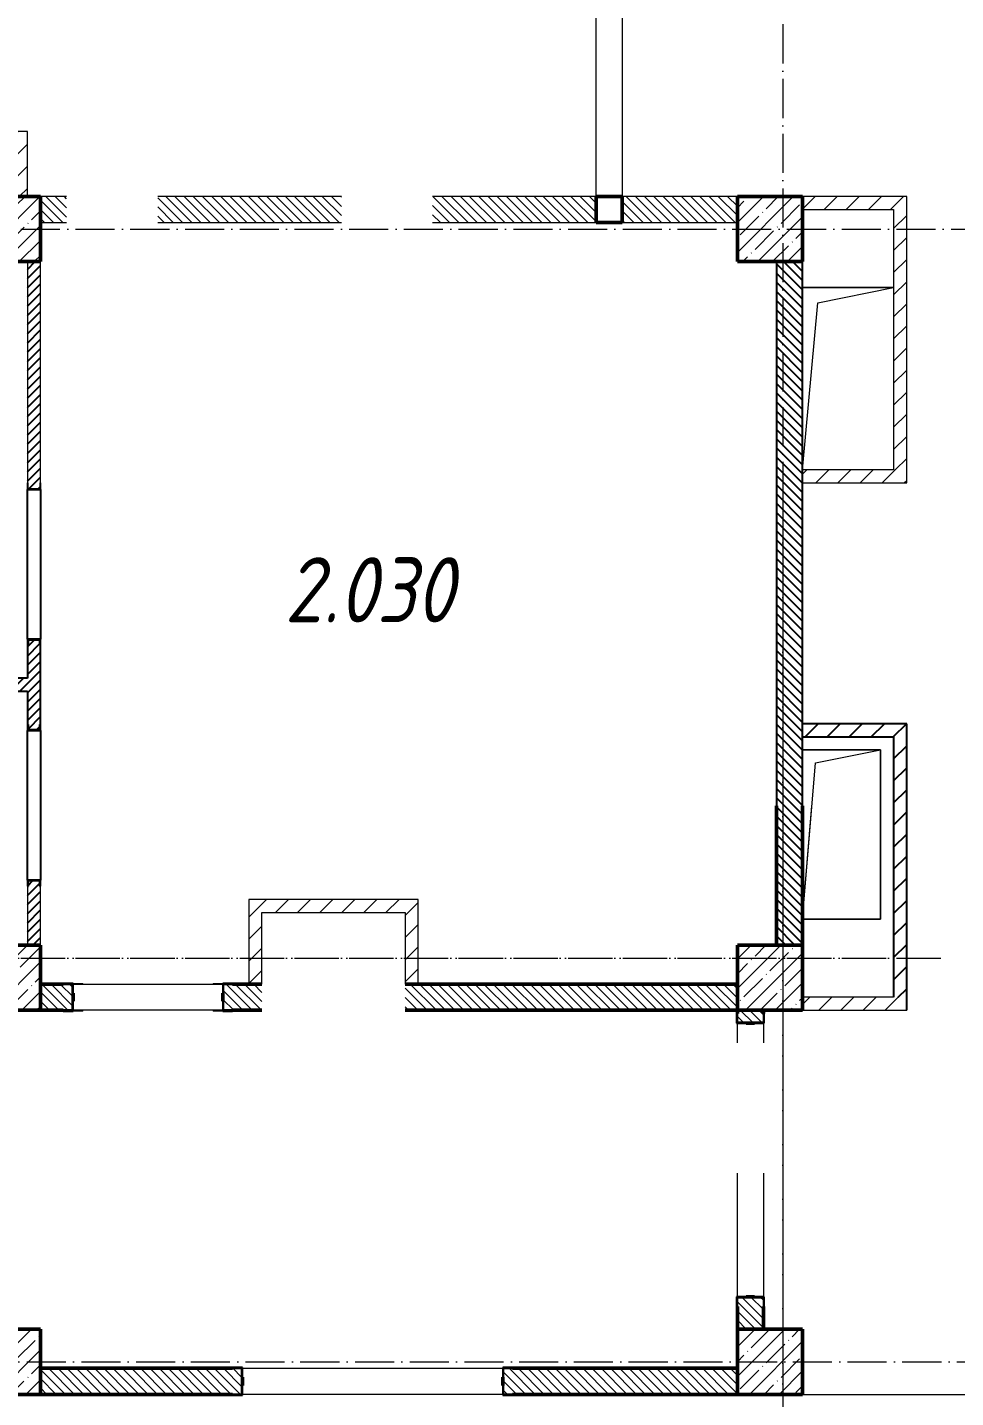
# Model space of a CAD drawing. Header units: millimetres. Extents: x -401725 to 250493, y 305116 to 802890.
# Drawn here: x 67708 to 74834, y 501972 to 512496 of the extents above; entities that cross this region are included whole.
import ezdxf

# ---------------------------------------------------------------- set-up
doc = ezdxf.new("R2010")
doc.units = ezdxf.units.MM
doc.linetypes.add('50_200_ШТРИХ_1Т_ш5_п1_п1_', pattern=[700, 500, -100, 0, -100])
for name, color, linetype, lineweight in [('A-FLOR-____-OTLN', 7, 'Continuous', 9), ('A-GENM-____-MCUT', 7, 'Continuous', 25), ('A-GENM-____-OTLN', 7, 'Continuous', 9), ('A-GENM-____-OTLN-1', 7, 'Continuous', 25), ('A-WALL-____-MCUT', 7, 'Continuous', 13), ('A-WALL-____-MCUT-2', 7, 'Continuous', 50), ('A-WALL-____-PATT-1', 7, 'Continuous', 9), ('A-WALL-FNSH-MCUT-1', 7, 'Continuous', 9), ('I-WALL-____-OTLN', 7, 'Continuous', 9), ('S-COLS-____-MCUT', 7, 'Continuous', 50), ('S-COLS-____-OTLN', 7, 'Continuous', 9), ('S-GRID-____-OTLN-1', 7, '50_200_ШТРИХ_1Т_ш5_п1_п1_', 9)]:
    doc.layers.add(name, color=color, linetype=linetype, lineweight=lineweight)
doc.styles.add('ISOCPEUR_I_2', font='isocpeui.ttf', dxfattribs={"width": 0.85, "height": 2.3})
pattern_1 = [(45, (-89000, -46181.04), (-114.04925, 114.04925), []), (45, (-88885.95, -46181.04), (-114.04925, 114.04925), [201.613, -40.323, 3.353, -36.97])]
pattern_2 = [(45, (-83150, -46181.04), (-114.04925, 114.04925), []), (45, (-83035.95, -46181.04), (-114.04925, 114.04925), [201.613, -40.323, 3.353, -36.97])]
pattern_3 = [(135, (-15591.663, 459015.94), (-35.35534, -35.35534), [])]
pattern_4 = [(45, (-15591.663, 459015.94), (-35.35534, 35.35534), [])]
pattern_5 = [(45, (-83150, -43231.04), (-114.04925, 114.04925), []), (45, (-83035.95, -43231.04), (-114.04925, 114.04925), [201.613, -40.323, 3.353, -36.97])]
pattern_6 = [(45, (-89000, -43231.04), (-114.04925, 114.04925), []), (45, (-88885.95, -43231.04), (-114.04925, 114.04925), [201.613, -40.323, 3.353, -36.97])]
pattern_7 = [(45, (-15591.66, 459015.94), (-84.85281, 84.85281), [])]
pattern_8 = [(135, (-15591.663, 459015.94), (-35.35534, -35.35534), [])]
pattern_9 = [(45, (-15591.66, 459015.94), (-84.85281, 84.85281), [])]

# ---------------------------------------------------------------- blocks, each defined once
blk = doc.blocks.new('BSC_Колонна _Прямоугольная - 500х500-V35-АР1_План отверстий 2 этажа в осях 1-64_Ю-ЯЯ')
at = {"layer": 'S-COLS-____-OTLN'}
h = blk.add_hatch(dxfattribs=at)
h.set_pattern_fill('FP_45', color=256, style=0, pattern_type=2)
h.set_pattern_definition([(45, (-89000, -51931.04), (-114.04925, 114.04925), []), (45, (-88885.95, -51931.04), (-114.04925, 114.04925), [201.613, -40.323, 3.353, -36.97])])
h.paths.add_polyline_path([(-250, -250), (250, -250), (250, 250), (-250, 250)], flags=0)
at = {"layer": 'S-COLS-____-MCUT'}
for p, q in [((250, 250), (-250, 250)), ((-250, 250), (-250, -250)), ((250, -250), (250, 250)), ((-250, -250), (250, -250))]:
    blk.add_line(p, q, dxfattribs=at)
blk = doc.blocks.new('BSC_Колонна _Прямоугольная - 500х500-V36-АР1_План отверстий 2 этажа в осях 1-64_Ю-ЯЯ')
at = {"layer": 'S-COLS-____-OTLN'}
h = blk.add_hatch(dxfattribs=at)
h.set_pattern_fill('FP_46', color=256, style=0, pattern_type=2)
h.set_pattern_definition([(45, (-83150, -51931.04), (-114.04925, 114.04925), []), (45, (-83035.95, -51931.04), (-114.04925, 114.04925), [201.613, -40.323, 3.353, -36.97])])
h.paths.add_polyline_path([(-250, -250), (250, -250), (250, 250), (-250, 250)], flags=0)
at = {"layer": 'S-COLS-____-MCUT'}
for p, q in [((250, 250), (-250, 250)), ((-250, 250), (-250, -250)), ((250, -250), (250, 250)), ((-250, -250), (250, -250))]:
    blk.add_line(p, q, dxfattribs=at)
blk = doc.blocks.new('BSC_Колонна _Прямоугольная - 500х500-V53-АР1_План отверстий 2 этажа в осях 1-64_Ю-ЯЯ')
at = {"layer": 'S-COLS-____-OTLN'}
h = blk.add_hatch(dxfattribs=at)
h.set_pattern_fill('FP_63', color=256, style=0, pattern_type=2)
h.set_pattern_definition(pattern_1)
h.paths.add_polyline_path([(-250, -250), (250, -250), (250, 250), (-250, 250)], flags=0)
at = {"layer": 'S-COLS-____-MCUT'}
for p, q in [((250, 250), (-250, 250)), ((-250, 250), (-250, -250)), ((250, -250), (250, 250)), ((-250, -250), (250, -250))]:
    blk.add_line(p, q, dxfattribs=at)
blk = doc.blocks.new('BSC_Колонна _Прямоугольная - 500х500-V54-АР1_План отверстий 2 этажа в осях 1-64_Ю-ЯЯ')
at = {"layer": 'S-COLS-____-OTLN'}
h = blk.add_hatch(dxfattribs=at)
h.set_pattern_fill('FP_64', color=256, style=0, pattern_type=2)
h.set_pattern_definition(pattern_2)
h.paths.add_polyline_path([(-250, -250), (250, -250), (250, 250), (-250, 250)], flags=0)
at = {"layer": 'S-COLS-____-MCUT'}
for p, q in [((250, 250), (-250, 250)), ((-250, 250), (-250, -250)), ((250, -250), (250, 250)), ((-250, -250), (250, -250))]:
    blk.add_line(p, q, dxfattribs=at)
blk = doc.blocks.new('BSC_Колонна _Прямоугольная - 500х500-V121-АР1_План отверстий 2 этажа в осях 1-64_Ю-ЯЯ')
at = {"layer": 'S-COLS-____-OTLN'}
h = blk.add_hatch(dxfattribs=at)
h.set_pattern_fill('FP_134', color=256, style=0, pattern_type=2)
h.set_pattern_definition(pattern_5)
h.paths.add_polyline_path([(-250, -250), (250, -250), (250, 250), (-250, 250)], flags=0)
at = {"layer": 'S-COLS-____-MCUT'}
for p, q in [((250, 250), (-250, 250)), ((-250, 250), (-250, -250)), ((250, -250), (250, 250)), ((-250, -250), (250, -250))]:
    blk.add_line(p, q, dxfattribs=at)
blk = doc.blocks.new('BSC_Колонна _Прямоугольная - 500х500-V122-АР1_План отверстий 2 этажа в осях 1-64_Ю-ЯЯ')
at = {"layer": 'S-COLS-____-OTLN'}
h = blk.add_hatch(dxfattribs=at)
h.set_pattern_fill('FP_135', color=256, style=0, pattern_type=2)
h.set_pattern_definition(pattern_6)
h.paths.add_polyline_path([(-250, -250), (250, -250), (250, 250), (-250, 250)], flags=0)
at = {"layer": 'S-COLS-____-MCUT'}
for p, q in [((250, 250), (-250, 250)), ((-250, 250), (-250, -250)), ((250, -250), (250, 250)), ((-250, -250), (250, -250))]:
    blk.add_line(p, q, dxfattribs=at)
blk = doc.blocks.new('154_Фахверк_СКБ_Швеллер - Тип_100_3960-28331862-АР1_План отверстий 2 этажа в осях 1-64_Ю-ЯЯ')
at = {"layer": 'A-GENM-____-MCUT'}
for p, q in [((175, 50), (125, 50)), ((125, 50), (125, -50)), ((128, 47), (175, 47)), ((128, -47), (128, 47)), ((175, 47), (175, 50)), ((125, -50), (175, -50)), ((175, -47), (128, -47)), ((175, -50), (175, -47))]:
    blk.add_line(p, q, dxfattribs=at)
blk = doc.blocks.new('154_Стойка_СКБ_Швеллер - СМ-2180_100-28278414-АР1_План отверстий 2 этажа в осях 1-64_Ю-ЯЯ')
at = {"layer": 'A-GENM-____-MCUT'}
for p, q in [((171, 50), (125, 50)), ((125, 50), (125, -50)), ((129.5, 42.4), (171, 42.4)), ((129.5, -42.4), (129.5, 42.4)), ((171, 42.4), (171, 50)), ((125, -50), (171, -50)), ((171, -42.4), (129.5, -42.4)), ((171, -50), (171, -42.4))]:
    blk.add_line(p, q, dxfattribs=at)
blk = doc.blocks.new('154_Стойка_СКБ_Уголок - СМ-2180_200-28268025-АР1_План отверстий 2 этажа в осях 1-64_Ю-ЯЯ')
at = {"layer": 'A-GENM-____-MCUT'}
for p, q in [((125, 156), (125, 81)), ((200, 156), (125, 156)), ((131, 81), (131, 150)), ((131, 150), (200, 150)), ((200, 150), (200, 156)), ((125, 81), (131, 81)), ((131, 19), (125, 19)), ((125, 19), (125, -56)), ((131, -50), (131, 19)), ((125, -56), (200, -56)), ((200, -50), (131, -50)), ((200, -56), (200, -50))]:
    blk.add_line(p, q, dxfattribs=at)
blk = doc.blocks.new('Фахверк_СКБ_Уголок - 200_3550-28267367-АР1_План отверстий 2 этажа в осях 1-64_Ю-ЯЯ')
at = {"layer": 'A-GENM-____-MCUT'}
for p, q in [((200, 156), (125, 156)), ((125, 156), (125, 81)), ((131, 81), (131, 150)), ((131, 150), (200, 150)), ((200, 150), (200, 156)), ((125, 81), (131, 81)), ((131, 19), (125, 19)), ((125, 19), (125, -56)), ((131, -50), (131, 19)), ((125, -56), (200, -56)), ((200, -50), (131, -50)), ((200, -56), (200, -50))]:
    blk.add_line(p, q, dxfattribs=at)
blk = doc.blocks.new('Фахверк_СКБ_Уголок - 200_3960_зеркало-28268689-АР1_План отверстий 2 этажа в осях 1-64_Ю-ЯЯ')
at = {"layer": 'A-GENM-____-MCUT'}
for p, q in [((200, 156), (125, 156)), ((125, 156), (125, 81)), ((131, 81), (131, 150)), ((131, 150), (200, 150)), ((200, 150), (200, 156)), ((125, 81), (131, 81)), ((131, 19), (125, 19)), ((125, 19), (125, -56)), ((131, -50), (131, 19)), ((125, -56), (200, -56)), ((200, -50), (131, -50)), ((200, -56), (200, -50))]:
    blk.add_line(p, q, dxfattribs=at)
blk = doc.blocks.new('Фахверк_СКБ_Уголок - 200_3960-28268576-АР1_План отверстий 2 этажа в осях 1-64_Ю-ЯЯ')
at = {"layer": 'A-GENM-____-MCUT'}
for p, q in [((200, 156), (125, 156)), ((125, 156), (125, 81)), ((131, 81), (131, 150)), ((131, 150), (200, 150)), ((200, 150), (200, 156)), ((125, 81), (131, 81)), ((131, 19), (125, 19)), ((125, 19), (125, -56)), ((131, -50), (131, 19)), ((125, -56), (200, -56)), ((200, -50), (131, -50)), ((200, -56), (200, -50))]:
    blk.add_line(p, q, dxfattribs=at)
blk = doc.blocks.new('AR_Отверстие прямоугольное _в плите_ - AR_Отверстие прямоугольное _в плите_-30552542-АР1_План отверстий 2 этажа в осях 1-64_Ю-ЯЯ')
at = {"layer": 'A-GENM-____-OTLN'}
for p, q in [((350, 700), (-350, 700)), ((-233, 583), (350, 700)), ((-350, -700), (-233, 583))]:
    blk.add_line(p, q, dxfattribs=at)
blk = doc.blocks.new('AR_Отверстие прямоугольное _в плите_ - AR_Отверстие прямоугольное _в плите_-V180-АР1_План отверстий 2 этажа в осях 1-64_Ю-ЯЯ')
at = {"layer": 'A-GENM-____-OTLN'}
for p, q in [((300, 650), (-300, 650)), ((-200, 550), (300, 650)), ((300, -650), (300, 650)), ((-300, -650), (-200, 550)), ((-300, -650), (300, -650))]:
    blk.add_line(p, q, dxfattribs=at)
blk = doc.blocks.new('BSC_Колонна _Прямоугольная1 - 200х200 _металл_-35205626-АР1_План отверстий 2 этажа в осях 1-64_Ю-ЯЯ')
at = {"layer": 'S-COLS-____-MCUT'}
for p, q in [((100, 100), (-100, 100)), ((-100, 100), (-100, -100)), ((100, -100), (100, 100)), ((-100, -100), (100, -100))]:
    blk.add_line(p, q, dxfattribs=at)
blk = doc.blocks.new('BSC_Колонна _Прямоугольная - 500х500-V80-АР1_План отверстий 2 этажа в осях 1-64_А-ГГ')
at = {"layer": 'S-COLS-____-OTLN'}
h = blk.add_hatch(dxfattribs=at)
h.set_pattern_fill('FP_109', color=256, style=0, pattern_type=2)
h.set_pattern_definition(pattern_1)
h.paths.add_polyline_path([(-250, -250), (250, -250), (250, 250), (-250, 250)], flags=0)
at = {"layer": 'S-COLS-____-MCUT'}
for p, q in [((250, 250), (-250, 250)), ((-250, 250), (-250, -250)), ((250, -250), (250, 250)), ((-250, -250), (250, -250))]:
    blk.add_line(p, q, dxfattribs=at)
blk = doc.blocks.new('BSC_Колонна _Прямоугольная - 500х500-V81-АР1_План отверстий 2 этажа в осях 1-64_А-ГГ')
at = {"layer": 'S-COLS-____-OTLN'}
h = blk.add_hatch(dxfattribs=at)
h.set_pattern_fill('FP_110', color=256, style=0, pattern_type=2)
h.set_pattern_definition(pattern_2)
h.paths.add_polyline_path([(-250, -250), (250, -250), (250, 250), (-250, 250)], flags=0)
at = {"layer": 'S-COLS-____-MCUT'}
for p, q in [((250, 250), (-250, 250)), ((-250, 250), (-250, -250)), ((250, -250), (250, 250)), ((-250, -250), (250, -250))]:
    blk.add_line(p, q, dxfattribs=at)
blk = doc.blocks.new('BSC_Колонна _Прямоугольная - 500х500-V125-АР1_План отверстий 2 этажа в осях 1-64_А-ГГ')
at = {"layer": 'S-COLS-____-OTLN'}
h = blk.add_hatch(dxfattribs=at)
h.set_pattern_fill('FP_155', color=256, style=0, pattern_type=2)
h.set_pattern_definition(pattern_5)
h.paths.add_polyline_path([(-250, -250), (250, -250), (250, 250), (-250, 250)], flags=0)
at = {"layer": 'S-COLS-____-MCUT'}
for p, q in [((250, 250), (-250, 250)), ((-250, 250), (-250, -250)), ((250, -250), (250, 250)), ((-250, -250), (250, -250))]:
    blk.add_line(p, q, dxfattribs=at)
blk = doc.blocks.new('BSC_Колонна _Прямоугольная - 500х500-V126-АР1_План отверстий 2 этажа в осях 1-64_А-ГГ')
at = {"layer": 'S-COLS-____-OTLN'}
h = blk.add_hatch(dxfattribs=at)
h.set_pattern_fill('FP_156', color=256, style=0, pattern_type=2)
h.set_pattern_definition(pattern_6)
h.paths.add_polyline_path([(-250, -250), (250, -250), (250, 250), (-250, 250)], flags=0)
at = {"layer": 'S-COLS-____-MCUT'}
for p, q in [((250, 250), (-250, 250)), ((-250, 250), (-250, -250)), ((250, -250), (250, 250)), ((-250, -250), (250, -250))]:
    blk.add_line(p, q, dxfattribs=at)
blk = doc.blocks.new('154_Стойка_СКБ_Швеллер - СМ-2180_100-28278414-АР1_План отверстий 2 этажа в осях 1-64_А-ГГ')
at = {"layer": 'A-GENM-____-MCUT'}
for p, q in [((171, 50), (125, 50)), ((125, 50), (125, -50)), ((129.5, 42.4), (171, 42.4)), ((129.5, -42.4), (129.5, 42.4)), ((171, 42.4), (171, 50)), ((125, -50), (171, -50)), ((171, -42.4), (129.5, -42.4)), ((171, -50), (171, -42.4))]:
    blk.add_line(p, q, dxfattribs=at)
blk = doc.blocks.new('154_Стойка_СКБ_Уголок - СМ-2180_200-28268025-АР1_План отверстий 2 этажа в осях 1-64_А-ГГ')
at = {"layer": 'A-GENM-____-MCUT'}
for p, q in [((125, 156), (125, 81)), ((200, 156), (125, 156)), ((131, 81), (131, 150)), ((131, 150), (200, 150)), ((200, 150), (200, 156)), ((125, 81), (131, 81)), ((131, 19), (125, 19)), ((125, 19), (125, -56)), ((131, -50), (131, 19)), ((125, -56), (200, -56)), ((200, -50), (131, -50)), ((200, -56), (200, -50))]:
    blk.add_line(p, q, dxfattribs=at)
blk = doc.blocks.new('Стойка_Влож_Уголок_Опорный - Уголок-28213941-АР1_План отверстий 2 этажа в осях 1-64_А-ГГ')
at = {"layer": 'A-GENM-____-OTLN'}
for p, q in [((-212, -6), (-212, 0)), ((0, 0), (0, -6)), ((-212, -75), (-212, -6)), ((-212, -6), (-206, -6)), ((-212, -75), (-206, -75)), ((-6, -6), (0, -6)), ((-6, -75), (0, -75)), ((0, -6), (0, -75))]:
    blk.add_line(p, q, dxfattribs=at)
blk = doc.blocks.new('Фахверк_СКБ_Уголок - 200_3550-28267367-АР1_План отверстий 2 этажа в осях 1-64_А-ГГ')
at = {"layer": 'A-GENM-____-MCUT'}
for p, q in [((200, 156), (125, 156)), ((125, 156), (125, 81)), ((131, 81), (131, 150)), ((131, 150), (200, 150)), ((200, 150), (200, 156)), ((125, 81), (131, 81)), ((131, 19), (125, 19)), ((125, 19), (125, -56)), ((131, -50), (131, 19)), ((125, -56), (200, -56)), ((200, -50), (131, -50)), ((200, -56), (200, -50))]:
    blk.add_line(p, q, dxfattribs=at)
blk = doc.blocks.new('Фахверк_СКБ_Уголок - 200_3960_зеркало-28268689-АР1_План отверстий 2 этажа в осях 1-64_А-ГГ')
at = {"layer": 'A-GENM-____-MCUT'}
for p, q in [((200, 156), (125, 156)), ((125, 156), (125, 81)), ((131, 81), (131, 150)), ((131, 150), (200, 150)), ((200, 150), (200, 156)), ((125, 81), (131, 81)), ((131, 19), (125, 19)), ((125, 19), (125, -56)), ((131, -50), (131, 19)), ((125, -56), (200, -56)), ((200, -50), (131, -50)), ((200, -56), (200, -50))]:
    blk.add_line(p, q, dxfattribs=at)
blk = doc.blocks.new('Фахверк_СКБ_Уголок - 200_3960-28268576-АР1_План отверстий 2 этажа в осях 1-64_А-ГГ')
at = {"layer": 'A-GENM-____-MCUT'}
for p, q in [((200, 156), (125, 156)), ((125, 156), (125, 81)), ((131, 81), (131, 150)), ((131, 150), (200, 150)), ((200, 150), (200, 156)), ((125, 81), (131, 81)), ((131, 19), (125, 19)), ((125, 19), (125, -56)), ((131, -50), (131, 19)), ((125, -56), (200, -56)), ((200, -50), (131, -50)), ((200, -56), (200, -50))]:
    blk.add_line(p, q, dxfattribs=at)
blk = doc.blocks.new('AR_Отверстие прямоугольное _в плите_ - AR_Отверстие прямоугольное _в плите_-30552544-АР1_План отверстий 2 этажа в осях 1-64_А-ГГ')
at = {"layer": 'A-GENM-____-OTLN'}
for p, q in [((-300, -650), (-227, 220)), ((300, -650), (300, 220)), ((-300, -650), (300, -650))]:
    blk.add_line(p, q, dxfattribs=at)
blk = doc.blocks.new('2этаж')
at = {"layer": 'S-GRID-____-OTLN-1', "color": 251, "ltscale": 0.6, "true_color": 0x636466}
for p, q in [((73508.3, 549908.8), (73508.3, 498997)), ((53374.4, 510947), (88482.7, 510947)), ((73508.3, 508896.9), (73508.3, 454533.3)), ((51735.1, 505347), (74727.1, 505347)), ((53374.4, 505347), (74727.1, 505347)), ((58880.7, 502247), (88334.7, 502247)), ((58880.7, 502247), (88334.7, 502247))]:
    blk.add_line(p, q, dxfattribs=at)

msp = doc.modelspace()

# ---------------------------------------------------------------- hatches: boundary and pattern name
h = msp.add_hatch()
h.set_pattern_fill('FP_5', color=256, style=0, pattern_type=2)
h.set_pattern_definition(pattern_4)
h.paths.add_polyline_path([(67715.9366, 505446.983), (67808.3366, 505446.983), (67808.3366, 505900.983), (67800.7366, 505900.983), (67800.7366, 505942.483), (67715.9366, 505942.483), (67715.9366, 505900.983), (67708.3366, 505900.983), (67708.3366, 505446.983)], flags=0)
h.paths.add_polyline_path([(67715.9366, 507101.483), (67800.7366, 507101.483), (67800.7366, 507142.983), (67808.3366, 507142.983), (67808.3366, 507750.983), (67800.7366, 507750.983), (67800.7366, 507792.483), (67715.9366, 507792.483), (67715.9366, 507750.983), (67708.3366, 507750.983), (67708.3366, 507142.983), (67715.9366, 507142.983)], flags=0)
h.paths.add_polyline_path([(67805.3366, 508949.983), (67805.4795, 508996.983), (67808.3366, 508996.983), (67808.3366, 510696.983), (67708.3366, 510696.983), (67708.3366, 508996.983), (67711.3366, 508996.983), (67711.3366, 508949.983)], flags=0)
h = msp.add_hatch()
h.set_pattern_fill('FP_6', color=256, style=0, pattern_type=2)
h.set_pattern_definition(pattern_3)
h.paths.add_polyline_path([(73658.3366, 505446.983), (73658.3366, 510696.983), (73458.3366, 510696.983), (73458.3366, 505446.983)], flags=0)
h = msp.add_hatch()
h.set_pattern_fill('FP_5', color=256, style=0, pattern_type=2)
h.set_pattern_definition(pattern_4)
h.paths.add_polyline_path([(67708.3366, 507396.983), (67708.3366, 507496.983), (64968.3366, 507496.983), (64968.3366, 507396.983), (67465.6869, 507396.983)], flags=0)
h = msp.add_hatch()
h.set_pattern_fill('FP_4', color=256, style=0, pattern_type=2)
h.set_pattern_definition(pattern_7)
h.paths.add_polyline_path([(74358.3366, 507046.983), (74358.3366, 507146.983), (73658.3366, 507146.983), (73658.3366, 507046.983)], flags=0)
h = msp.add_hatch()
h.set_pattern_fill('FP_4', color=256, style=0, pattern_type=2)
h.set_pattern_definition(pattern_7)
h.paths.add_polyline_path([(74358.3366, 505046.983), (74458.3366, 505046.983), (74458.3366, 507146.983), (74358.3366, 507146.983), (74358.3366, 506554.0587)], flags=0)
at = {"layer": 'A-WALL-____-PATT-1'}
h = msp.add_hatch(dxfattribs=at)
h.set_pattern_fill('FP_4', color=256, style=0, pattern_type=2)
h.set_pattern_definition(pattern_7)
h.paths.add_polyline_path([(67708.3366, 511196.983), (67708.3366, 511696.983), (67608.3366, 511696.983), (67608.3366, 511196.983)], flags=0)
h = msp.add_hatch(dxfattribs=at)
h.set_pattern_fill('FP_6', color=256, style=0, pattern_type=2)
h.set_pattern_definition(pattern_3)
h.paths.add_polyline_path([(72073.3366, 510996.983), (72073.3366, 511196.983), (70818.3366, 511196.983), (70818.3366, 510996.983)], flags=0)
h.paths.add_polyline_path([(69233.1876, 510996.983), (70118.3366, 510996.983), (70118.3366, 511196.983), (68708.3366, 511196.983), (68708.3366, 510996.983)], flags=0)
h.paths.add_polyline_path([(67808.3366, 510996.983), (68008.3366, 510996.983), (68008.3366, 511196.983), (67808.3366, 511196.983)], flags=0)
h = msp.add_hatch(dxfattribs=at)
h.set_pattern_fill('FP_6', color=256, style=0, pattern_type=2)
h.set_pattern_definition(pattern_3)
h.paths.add_polyline_path([(73158.3366, 510996.983), (73158.3366, 511196.983), (72273.3366, 511196.983), (72273.3366, 510996.983)], flags=0)
h = msp.add_hatch(dxfattribs=at)
h.set_pattern_fill('FP_4', color=256, style=0, pattern_type=2)
h.set_pattern_definition(pattern_7)
h.paths.add_polyline_path([(74358.3366, 511096.983), (74458.3366, 511096.983), (74458.3366, 511196.983), (73658.3366, 511196.983), (73658.3366, 511096.983)], flags=0)
h = msp.add_hatch(dxfattribs=at)
h.set_pattern_fill('FP_4', color=256, style=0, pattern_type=2)
h.set_pattern_definition(pattern_7)
h.paths.add_polyline_path([(74458.3366, 509096.983), (74458.3366, 511096.983), (74358.3366, 511096.983), (74358.3366, 509096.983)], flags=0)
h = msp.add_hatch(dxfattribs=at)
h.set_pattern_fill('FP_4', color=256, style=0, pattern_type=2)
h.set_pattern_definition(pattern_7)
h.paths.add_polyline_path([(73658.3366, 508996.983), (74458.3366, 508996.983), (74458.3366, 509096.983), (73658.3366, 509096.983)], flags=0)
h = msp.add_hatch(dxfattribs=at)
h.set_pattern_fill('FP_6', color=256, style=0, pattern_type=2)
h.set_pattern_definition(pattern_8)
h.paths.add_polyline_path([(73658.3366, 505446.983), (73658.3366, 506517.1216), (73458.3366, 506517.1216), (73458.3366, 505446.983)], flags=0)
h = msp.add_hatch(dxfattribs=at)
h.set_pattern_fill('FP_4', color=256, style=0, pattern_type=2)
h.set_pattern_definition(pattern_9)
h.paths.add_polyline_path([(74458.3366, 505046.983), (74458.3366, 506517.1216), (74358.3366, 506517.1216), (74358.3366, 505046.983)], flags=0)
h = msp.add_hatch(dxfattribs=at)
h.set_pattern_fill('FP_5', color=256, style=0, pattern_type=2)
h.set_pattern_definition([(45, (-15591.663, 459015.94), (-35.35534, 35.35534), [])])
h.paths.add_polyline_path([(67808.3366, 505446.983), (67808.3366, 505900.983), (67800.7366, 505900.983), (67800.7366, 505942.483), (67715.9366, 505942.483), (67715.9366, 505900.983), (67708.3366, 505900.983), (67708.3366, 505446.983), (67800.7366, 505446.983)], flags=0)
h = msp.add_hatch(dxfattribs=at)
h.set_pattern_fill('FP_4', color=256, style=0, pattern_type=2)
h.set_pattern_definition(pattern_7)
h.paths.add_polyline_path([(69408.3366, 505696.983), (70708.3366, 505696.983), (70708.3366, 505796.983), (69408.3366, 505796.983)], flags=0)
h = msp.add_hatch(dxfattribs=at)
h.set_pattern_fill('FP_4', color=256, style=0, pattern_type=2)
h.set_pattern_definition(pattern_9)
h.paths.add_polyline_path([(69408.3366, 505696.983), (70708.3366, 505696.983), (70708.3366, 505796.983), (69408.3366, 505796.983)], flags=0)
h = msp.add_hatch(dxfattribs=at)
h.set_pattern_fill('FP_4', color=256, style=0, pattern_type=2)
h.set_pattern_definition(pattern_7)
h.paths.add_polyline_path([(69508.3366, 505146.983), (69508.3366, 505696.983), (69408.3366, 505696.983), (69408.3366, 505146.983)], flags=0)
h = msp.add_hatch(dxfattribs=at)
h.set_pattern_fill('FP_4', color=256, style=0, pattern_type=2)
h.set_pattern_definition(pattern_9)
h.paths.add_polyline_path([(69508.3366, 505146.983), (69508.3366, 505696.983), (69408.3366, 505696.983), (69408.3366, 505146.983)], flags=0)
h = msp.add_hatch(dxfattribs=at)
h.set_pattern_fill('FP_4', color=256, style=0, pattern_type=2)
h.set_pattern_definition(pattern_7)
h.paths.add_polyline_path([(70608.3366, 505146.983), (70708.3366, 505146.983), (70708.3366, 505696.983), (70608.3366, 505696.983)], flags=0)
h = msp.add_hatch(dxfattribs=at)
h.set_pattern_fill('FP_4', color=256, style=0, pattern_type=2)
h.set_pattern_definition(pattern_9)
h.paths.add_polyline_path([(70608.3366, 505146.983), (70708.3366, 505146.983), (70708.3366, 505696.983), (70608.3366, 505696.983)], flags=0)
h = msp.add_hatch(dxfattribs=at)
h.set_pattern_fill('FP_6', color=256, style=0, pattern_type=2)
h.set_pattern_definition(pattern_3)
h.paths.add_polyline_path([(73158.3366, 504946.983), (73158.3366, 505146.983), (70608.3366, 505146.983), (70608.3366, 504946.983), (72768.1889, 504946.983)], flags=0)
h.paths.add_polyline_path([(67983.3366, 504946.983), (68052.3366, 504946.983), (68052.3366, 505015.983), (68058.3366, 505015.983), (68058.3366, 505077.983), (68052.3366, 505077.983), (68052.3366, 505146.983), (67808.3366, 505146.983), (67808.3366, 504946.983), (67852.3366, 504946.983)], flags=0)
h.paths.add_polyline_path([(69283.3366, 504946.983), (69508.3366, 504946.983), (69508.3366, 505146.983), (69214.3366, 505146.983), (69214.3366, 505077.983), (69208.3366, 505077.983), (69208.3366, 505015.983), (69214.3366, 505015.983), (69214.3366, 504946.983), (69233.1876, 504946.983)], flags=0)
h = msp.add_hatch(dxfattribs=at)
h.set_pattern_fill('FP_6', color=256, style=0, pattern_type=2)
h.set_pattern_definition(pattern_8)
h.paths.add_polyline_path([(73158.3366, 504946.983), (73158.3366, 505146.983), (70608.3366, 505146.983), (70608.3366, 504946.983), (72767.8614, 504946.983)], flags=0)
h.paths.add_polyline_path([(69508.3366, 504946.983), (69508.3366, 505146.983), (69214.3366, 505146.983), (69214.3366, 505077.983), (69208.3366, 505077.983), (69208.3366, 505015.983), (69214.3366, 505015.983), (69214.3366, 504946.983), (69283.3366, 504946.983)], flags=0)
h.paths.add_polyline_path([(67983.3366, 504946.983), (68052.3366, 504946.983), (68052.3366, 505015.983), (68058.3366, 505015.983), (68058.3366, 505077.983), (68052.3366, 505077.983), (68052.3366, 505146.983), (67808.3366, 505146.983), (67808.3366, 504946.983)], flags=0)
h = msp.add_hatch(dxfattribs=at)
h.set_pattern_fill('FP_4', color=256, style=0, pattern_type=2)
h.set_pattern_definition(pattern_7)
h.paths.add_polyline_path([(73658.3366, 504946.983), (74458.3366, 504946.983), (74458.3366, 505046.983), (73658.3366, 505046.983)], flags=0)
h = msp.add_hatch(dxfattribs=at)
h.set_pattern_fill('FP_4', color=256, style=0, pattern_type=2)
h.set_pattern_definition(pattern_9)
h.paths.add_polyline_path([(73658.3366, 504946.983), (74458.3366, 504946.983), (74458.3366, 505046.983), (73658.3366, 505046.983)], flags=0)
h = msp.add_hatch(dxfattribs=at)
h.set_pattern_fill('FP_6', color=256, style=0, pattern_type=2)
h.set_pattern_definition(pattern_3)
h.paths.add_polyline_path([(73158.3366, 502496.983), (73358.3366, 502496.983), (73358.3366, 502740.983), (73289.3366, 502740.983), (73289.3366, 502746.983), (73227.3366, 502746.983), (73227.3366, 502740.983), (73158.3366, 502740.983), (73158.3366, 502671.983)], flags=0)
h.paths.add_polyline_path([(73227.3366, 504846.983), (73289.3366, 504846.983), (73289.3366, 504852.983), (73358.3366, 504852.983), (73358.3366, 504946.983), (73158.3366, 504946.983), (73158.3366, 504852.983), (73227.3366, 504852.983)], flags=0)
h = msp.add_hatch(dxfattribs=at)
h.set_pattern_fill('FP_6', color=256, style=0, pattern_type=2)
h.set_pattern_definition(pattern_8)
h.paths.add_polyline_path([(73358.3366, 502496.983), (73358.3366, 502740.983), (73289.3366, 502740.983), (73289.3366, 502746.983), (73227.3366, 502746.983), (73227.3366, 502740.983), (73158.3366, 502740.983), (73158.3366, 502496.983)], flags=0)
h.paths.add_polyline_path([(73289.3366, 504846.983), (73289.3366, 504852.983), (73358.3366, 504852.983), (73358.3366, 504946.983), (73158.3366, 504946.983), (73158.3366, 504852.983), (73227.3366, 504852.983), (73227.3366, 504846.983)], flags=0)
h = msp.add_hatch(dxfattribs=at)
h.set_pattern_fill('FP_6', color=256, style=0, pattern_type=2)
h.set_pattern_definition(pattern_3)
h.paths.add_polyline_path([(72768.1889, 501996.983), (73158.3366, 501996.983), (73158.3366, 502196.983), (71364.3366, 502196.983), (71364.3366, 502127.983), (71358.3366, 502127.983), (71358.3366, 502065.983), (71364.3366, 502065.983), (71364.3366, 501996.983), (71433.3366, 501996.983)], flags=0)
h.paths.add_polyline_path([(69352.3366, 501996.983), (69352.3366, 502065.983), (69358.3366, 502065.983), (69358.3366, 502127.983), (69352.3366, 502127.983), (69352.3366, 502196.983), (67808.3366, 502196.983), (67808.3366, 501996.983), (69283.3366, 501996.983)], flags=0)
h = msp.add_hatch(dxfattribs=at)
h.set_pattern_fill('FP_6', color=256, style=0, pattern_type=2)
h.set_pattern_definition(pattern_8)
h.paths.add_polyline_path([(72767.8614, 501996.983), (73158.3366, 501996.983), (73158.3366, 502196.983), (71364.3366, 502196.983), (71364.3366, 502127.983), (71358.3366, 502127.983), (71358.3366, 502065.983), (71364.3366, 502065.983), (71364.3366, 501996.983), (71433.3366, 501996.983)], flags=0)
h.paths.add_polyline_path([(69232.9328, 501996.983), (69352.3366, 501996.983), (69352.3366, 502065.983), (69358.3366, 502065.983), (69358.3366, 502127.983), (69352.3366, 502127.983), (69352.3366, 502196.983), (67808.3366, 502196.983), (67808.3366, 501996.983)], flags=0)

# ---------------------------------------------------------------- linework, layer by layer
for p, q in [((73458.3366, 510696.983), (73458.3366, 505446.983)), ((73658.3366, 505446.983), (73658.3366, 510696.983)), ((67708.3366, 507796.983), (67708.3366, 508946.983)), ((67808.3366, 508946.983), (67808.3366, 507796.983)), ((67708.3366, 507750.983), (67708.3366, 507496.983)), ((67808.3366, 507142.983), (67808.3366, 507750.983)), ((67708.3366, 507496.983), (65318.3366, 507496.983)), ((64868.3366, 507396.983), (67708.3366, 507396.983)), ((67708.3366, 507396.983), (67708.3366, 507142.983)), ((67708.3366, 505946.983), (67708.3366, 507096.983)), ((67808.3366, 507096.983), (67808.3366, 505946.983)), ((74458.3366, 507146.983), (73658.3366, 507146.983)), ((73658.3366, 507046.983), (74358.3366, 507046.983)), ((74358.3366, 507046.983), (74358.3366, 505046.983)), ((74458.3366, 504946.983), (74458.3366, 507146.983))]:
    msp.add_line(p, q)
at = {"layer": 'A-FLOR-____-OTLN'}
for p, q in [((73658.3366, 510496.983), (74358.3366, 510496.983)), ((73658.3366, 506946.983), (74258.3366, 506946.983)), ((74258.3366, 506946.983), (74258.3366, 505646.983)), ((74258.3366, 506517.1216), (74258.3366, 505646.983)), ((74258.3366, 505646.983), (73658.3366, 505646.983)), ((74258.3366, 505646.983), (73658.3366, 505646.983)), ((73658.3366, 501996.983), (77108.3366, 501996.983)), ((73658.3366, 501996.983), (77108.3366, 501996.983))]:
    msp.add_line(p, q, dxfattribs=at)
at = {"layer": 'A-WALL-____-MCUT'}
for p, q in [((68008.3366, 511196.983), (67808.3366, 511196.983)), ((70118.3366, 511196.983), (68708.3366, 511196.983)), ((72073.3366, 511196.983), (70818.3366, 511196.983)), ((73158.3366, 511196.983), (72273.3366, 511196.983)), ((67808.3366, 510996.983), (68008.3366, 510996.983)), ((68708.3366, 510996.983), (70118.3366, 510996.983)), ((70818.3366, 510996.983), (72073.3366, 510996.983)), ((72273.3366, 510996.983), (73158.3366, 510996.983)), ((67983.3366, 505146.983), (67808.3366, 505146.983)), ((68058.3366, 505015.983), (68058.3366, 505077.983)), ((69208.3366, 505077.983), (69208.3366, 505015.983)), ((69508.3366, 505146.983), (69283.3366, 505146.983)), ((73158.3366, 505146.983), (70608.3366, 505146.983)), ((67808.3366, 504946.983), (67983.3366, 504946.983)), ((69283.3366, 504946.983), (69508.3366, 504946.983)), ((70608.3366, 504946.983), (73158.3366, 504946.983)), ((73158.3366, 504946.983), (73158.3366, 504921.983)), ((73358.3366, 504921.983), (73358.3366, 504946.983)), ((73227.3366, 504846.983), (73289.3366, 504846.983)), ((73289.3366, 502746.983), (73227.3366, 502746.983)), ((73158.3366, 502671.983), (73158.3366, 502496.983)), ((73358.3366, 502496.983), (73358.3366, 502671.983)), ((69283.3366, 502196.983), (67808.3366, 502196.983)), ((69358.3366, 502065.983), (69358.3366, 502127.983)), ((71358.3366, 502127.983), (71358.3366, 502065.983)), ((73158.3366, 502196.983), (71433.3366, 502196.983)), ((67808.3366, 501996.983), (69283.3366, 501996.983)), ((71433.3366, 501996.983), (73158.3366, 501996.983))]:
    msp.add_line(p, q, dxfattribs=at)
at = {"layer": 'A-WALL-____-MCUT-2'}
for p, q in [((73458.3366, 506517.1216), (73458.3366, 505446.983)), ((73658.3366, 505446.983), (73658.3366, 506517.1216)), ((67983.3366, 505146.983), (67808.3366, 505146.983)), ((68058.3366, 505015.983), (68058.3366, 505077.983)), ((69208.3366, 505077.983), (69208.3366, 505015.983)), ((69508.3366, 505146.983), (69283.3366, 505146.983)), ((73158.3366, 505146.983), (70608.3366, 505146.983)), ((67808.3366, 504946.983), (67983.3366, 504946.983)), ((69283.3366, 504946.983), (69508.3366, 504946.983)), ((70608.3366, 504946.983), (73158.3366, 504946.983)), ((73158.3366, 504946.983), (73158.3366, 504921.983)), ((73358.3366, 504921.983), (73358.3366, 504946.983)), ((73227.3366, 504846.983), (73289.3366, 504846.983)), ((73289.3366, 502746.983), (73227.3366, 502746.983)), ((73158.3366, 502671.983), (73158.3366, 502496.983)), ((73358.3366, 502496.983), (73358.3366, 502671.983)), ((69283.3366, 502196.983), (67808.3366, 502196.983)), ((69358.3366, 502065.983), (69358.3366, 502127.983)), ((71358.3366, 502127.983), (71358.3366, 502065.983)), ((73158.3366, 502196.983), (71433.3366, 502196.983)), ((67808.3366, 501996.983), (69283.3366, 501996.983)), ((71433.3366, 501996.983), (73158.3366, 501996.983))]:
    msp.add_line(p, q, dxfattribs=at)
at = {"layer": 'A-WALL-FNSH-MCUT-1'}
for p, q in [((67708.3366, 511696.983), (64443.3366, 511696.983)), ((67708.3366, 511196.983), (67708.3366, 511696.983)), ((74458.3366, 511196.983), (73658.3366, 511196.983)), ((74458.3366, 508996.983), (74458.3366, 511196.983)), ((73658.3366, 511096.983), (74358.3366, 511096.983)), ((74358.3366, 511096.983), (74358.3366, 509096.983)), ((67708.3366, 510696.983), (67708.3366, 508996.983)), ((67808.3366, 508996.983), (67808.3366, 510696.983)), ((74358.3366, 509096.983), (73658.3366, 509096.983)), ((73658.3366, 508996.983), (74458.3366, 508996.983)), ((74358.3366, 506517.1216), (74358.3366, 505046.983)), ((74458.3366, 504946.983), (74458.3366, 506517.1216)), ((67708.3366, 505900.983), (67708.3366, 505446.983)), ((67708.3366, 505900.983), (67708.3366, 505446.983)), ((67808.3366, 505446.983), (67808.3366, 505900.983)), ((67808.3366, 505446.983), (67808.3366, 505900.983)), ((70708.3366, 505796.983), (69408.3366, 505796.983)), ((69408.3366, 505796.983), (69408.3366, 505146.983)), ((70708.3366, 505796.983), (69408.3366, 505796.983)), ((69408.3366, 505796.983), (69408.3366, 505146.983)), ((70708.3366, 505146.983), (70708.3366, 505796.983)), ((70708.3366, 505146.983), (70708.3366, 505796.983)), ((69508.3366, 505696.983), (70608.3366, 505696.983)), ((69508.3366, 505146.983), (69508.3366, 505696.983)), ((69508.3366, 505696.983), (70608.3366, 505696.983)), ((69508.3366, 505146.983), (69508.3366, 505696.983)), ((70608.3366, 505696.983), (70608.3366, 505146.983)), ((70608.3366, 505696.983), (70608.3366, 505146.983)), ((69508.3366, 505146.983), (69508.3366, 505146.983)), ((69508.3366, 505146.983), (69508.3366, 505146.983)), ((70608.3366, 505146.983), (70608.3366, 505146.983)), ((70608.3366, 505146.983), (70608.3366, 505146.983)), ((74358.3366, 505046.983), (73658.3366, 505046.983)), ((74358.3366, 505046.983), (73658.3366, 505046.983)), ((73658.3366, 504946.983), (74458.3366, 504946.983)), ((73658.3366, 504946.983), (74458.3366, 504946.983))]:
    msp.add_line(p, q, dxfattribs=at)
at = {"layer": 'I-WALL-____-OTLN'}
for p, q in [((72073.3366, 511196.983), (72073.3366, 514196.983)), ((72273.3366, 514196.983), (72273.3366, 511196.983)), ((67708.3366, 505946.983), (67708.3366, 506517.1216)), ((67808.3366, 506517.1216), (67808.3366, 505946.983)), ((68058.3366, 505146.983), (69208.3366, 505146.983)), ((68058.3366, 505146.983), (69208.3366, 505146.983)), ((69208.3366, 504946.983), (68058.3366, 504946.983)), ((69208.3366, 504946.983), (68058.3366, 504946.983)), ((73158.3366, 504696.983), (73158.3366, 504846.983)), ((73158.3366, 504696.983), (73158.3366, 504846.983)), ((73358.3366, 504846.983), (73358.3366, 504696.983)), ((73358.3366, 504846.983), (73358.3366, 504696.983)), ((73158.3366, 502746.983), (73158.3366, 503696.983)), ((73158.3366, 502746.983), (73158.3366, 503696.983)), ((73358.3366, 503696.983), (73358.3366, 502746.983)), ((73358.3366, 503696.983), (73358.3366, 502746.983)), ((69358.3366, 502196.983), (71358.3366, 502196.983)), ((69358.3366, 502196.983), (71358.3366, 502196.983)), ((71358.3366, 501996.983), (69358.3366, 501996.983)), ((71358.3366, 501996.983), (69358.3366, 501996.983))]:
    msp.add_line(p, q, dxfattribs=at)

# ---------------------------------------------------------------- block references
at = {"color": 18, "true_color": 0x000000}
msp.add_blockref('2этаж', (0, 0), dxfattribs=at)
for p, rotation in [((67758.3366, 507921.983), 270), ((67758.3366, 506971.983), 90)]:
    msp.add_blockref('154_Стойка_СКБ_Швеллер - СМ-2180_100-28278414-АР1_План отверстий 2 этажа в осях 1-64_Ю-ЯЯ', p, dxfattribs=dict(rotation=rotation))
at = {"layer": 'A-GENM-____-OTLN'}
for name, p in [('AR_Отверстие прямоугольное _в плите_ - AR_Отверстие прямоугольное _в плите_-30552542-АР1_План отверстий 2 этажа в осях 1-64_Ю-ЯЯ', (74008.3366, 509796.983)), ('AR_Отверстие прямоугольное _в плите_ - AR_Отверстие прямоугольное _в плите_-V180-АР1_План отверстий 2 этажа в осях 1-64_Ю-ЯЯ', (73958.3366, 506296.983)), ('AR_Отверстие прямоугольное _в плите_ - AR_Отверстие прямоугольное _в плите_-30552544-АР1_План отверстий 2 этажа в осях 1-64_А-ГГ', (73958.3366, 506296.983))]:
    msp.add_blockref(name, p, dxfattribs=at)
for p, rotation in [((68058.3366, 505152.983), 89.99999999999955), ((69208.3366, 504940.983), 269.9999999999995)]:
    msp.add_blockref('Стойка_Влож_Уголок_Опорный - Уголок-28213941-АР1_План отверстий 2 этажа в осях 1-64_А-ГГ', p, dxfattribs=dict(at, rotation=rotation))
at = {"layer": 'A-GENM-____-OTLN-1'}
for name, p, rotation in [('154_Фахверк_СКБ_Швеллер - Тип_100_3960-28331862-АР1_План отверстий 2 этажа в осях 1-64_Ю-ЯЯ', (67758.3366, 508821.983), 90), ('154_Стойка_СКБ_Швеллер - СМ-2180_100-28278414-АР1_План отверстий 2 этажа в осях 1-64_Ю-ЯЯ', (67758.3366, 506071.983), 270), ('154_Стойка_СКБ_Швеллер - СМ-2180_100-28278414-АР1_План отверстий 2 этажа в осях 1-64_А-ГГ', (67758.3366, 506071.983), 270), ('154_Стойка_СКБ_Уголок - СМ-2180_200-28268025-АР1_План отверстий 2 этажа в осях 1-64_Ю-ЯЯ', (68183.3366, 505096.983), 180), ('154_Стойка_СКБ_Уголок - СМ-2180_200-28268025-АР1_План отверстий 2 этажа в осях 1-64_А-ГГ', (68183.3366, 505096.983), 180), ('Фахверк_СКБ_Уголок - 200_3960_зеркало-28268689-АР1_План отверстий 2 этажа в осях 1-64_Ю-ЯЯ', (73308.3366, 504721.983), 90), ('Фахверк_СКБ_Уголок - 200_3960_зеркало-28268689-АР1_План отверстий 2 этажа в осях 1-64_А-ГГ', (73308.3366, 504721.983), 90), ('Фахверк_СКБ_Уголок - 200_3960-28268576-АР1_План отверстий 2 этажа в осях 1-64_Ю-ЯЯ', (73208.3366, 502871.983), 270), ('Фахверк_СКБ_Уголок - 200_3960-28268576-АР1_План отверстий 2 этажа в осях 1-64_А-ГГ', (73208.3366, 502871.983), 270), ('Фахверк_СКБ_Уголок - 200_3550-28267367-АР1_План отверстий 2 этажа в осях 1-64_Ю-ЯЯ', (69483.3366, 502146.983), 180), ('Фахверк_СКБ_Уголок - 200_3550-28267367-АР1_План отверстий 2 этажа в осях 1-64_А-ГГ', (69483.3366, 502146.983), 180)]:
    msp.add_blockref(name, p, dxfattribs=dict(at, rotation=rotation))
for name, p in [('154_Стойка_СКБ_Уголок - СМ-2180_200-28268025-АР1_План отверстий 2 этажа в осях 1-64_Ю-ЯЯ', (69083.3366, 504996.983)), ('154_Стойка_СКБ_Уголок - СМ-2180_200-28268025-АР1_План отверстий 2 этажа в осях 1-64_А-ГГ', (69083.3366, 504996.983)), ('154_Стойка_СКБ_Уголок - СМ-2180_200-28268025-АР1_План отверстий 2 этажа в осях 1-64_Ю-ЯЯ', (71233.3366, 502046.983)), ('154_Стойка_СКБ_Уголок - СМ-2180_200-28268025-АР1_План отверстий 2 этажа в осях 1-64_А-ГГ', (71233.3366, 502046.983))]:
    msp.add_blockref(name, p, dxfattribs=at)
at = {"layer": 'S-COLS-____-OTLN'}
for name, p in [('BSC_Колонна _Прямоугольная - 500х500-V36-АР1_План отверстий 2 этажа в осях 1-64_Ю-ЯЯ', (67558.3366, 510946.983)), ('BSC_Колонна _Прямоугольная - 500х500-V35-АР1_План отверстий 2 этажа в осях 1-64_Ю-ЯЯ', (73408.3366, 510946.983)), ('BSC_Колонна _Прямоугольная - 500х500-V54-АР1_План отверстий 2 этажа в осях 1-64_Ю-ЯЯ', (67558.3366, 505196.983)), ('BSC_Колонна _Прямоугольная - 500х500-V81-АР1_План отверстий 2 этажа в осях 1-64_А-ГГ', (67558.3366, 505196.983)), ('BSC_Колонна _Прямоугольная - 500х500-V53-АР1_План отверстий 2 этажа в осях 1-64_Ю-ЯЯ', (73408.3366, 505196.983)), ('BSC_Колонна _Прямоугольная - 500х500-V80-АР1_План отверстий 2 этажа в осях 1-64_А-ГГ', (73408.3366, 505196.983)), ('BSC_Колонна _Прямоугольная - 500х500-V121-АР1_План отверстий 2 этажа в осях 1-64_Ю-ЯЯ', (67558.3366, 502246.983)), ('BSC_Колонна _Прямоугольная - 500х500-V125-АР1_План отверстий 2 этажа в осях 1-64_А-ГГ', (67558.3366, 502246.983)), ('BSC_Колонна _Прямоугольная - 500х500-V122-АР1_План отверстий 2 этажа в осях 1-64_Ю-ЯЯ', (73408.3366, 502246.983)), ('BSC_Колонна _Прямоугольная - 500х500-V126-АР1_План отверстий 2 этажа в осях 1-64_А-ГГ', (73408.3366, 502246.983))]:
    msp.add_blockref(name, p, dxfattribs=at)
at = {"layer": 'S-COLS-____-OTLN', "rotation": 270.0000000000001}
msp.add_blockref('BSC_Колонна _Прямоугольная1 - 200х200 _металл_-35205626-АР1_План отверстий 2 этажа в осях 1-64_Ю-ЯЯ', (72173.3366, 511096.983), dxfattribs=at)

# ---------------------------------------------------------------- texts
at = {"insert": (69682.4699, 508426.2602), "char_height": 500, "width": 785.65375, "attachment_point": 1, "style": 'ISOCPEUR_I_2'}
msp.add_mtext('2.030', dxfattribs=at)

doc.saveas('drawing.dxf')
